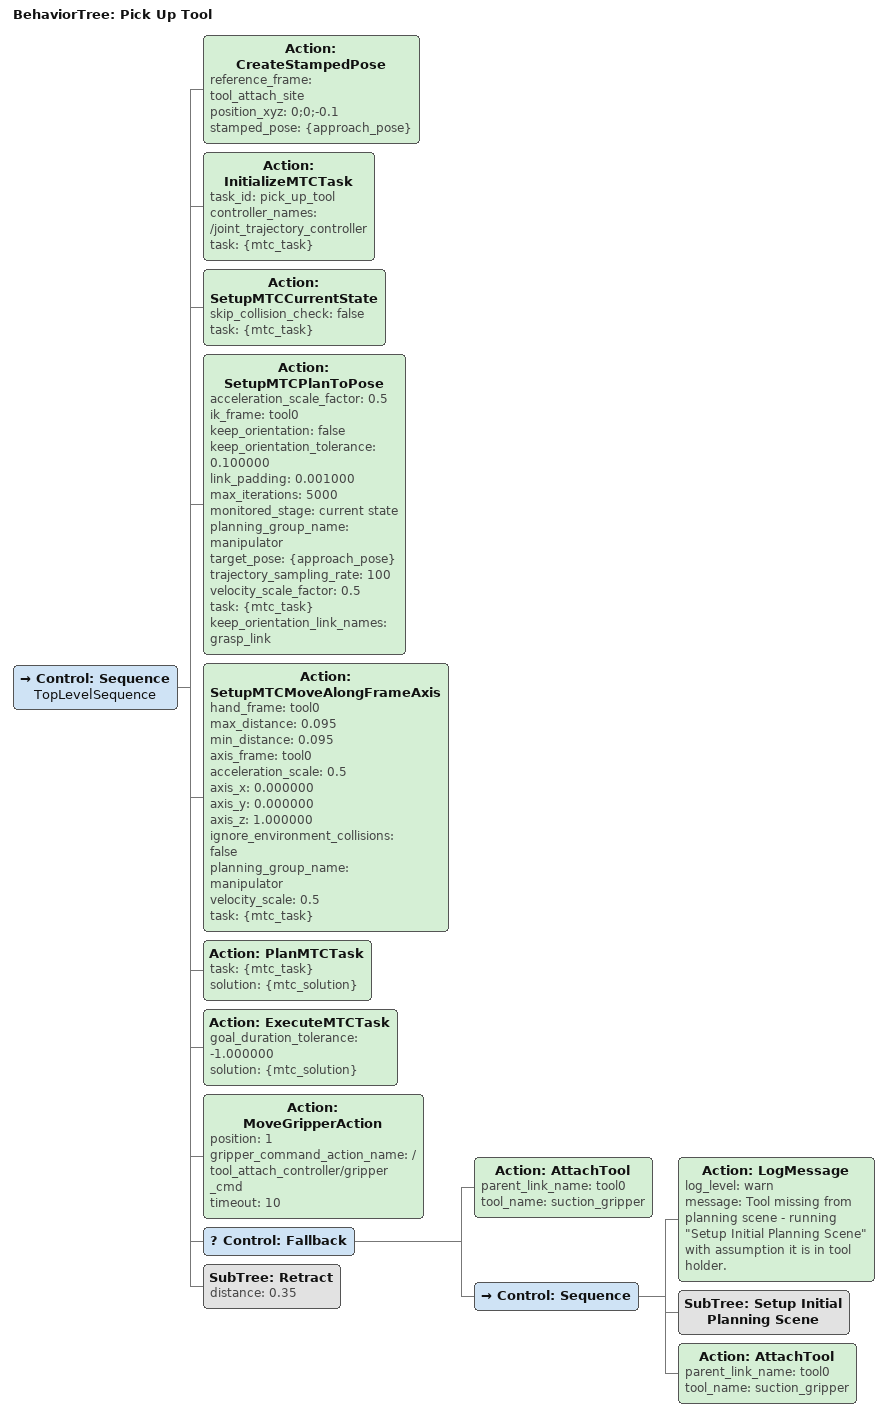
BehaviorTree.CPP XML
<?xml version="1.0" encoding="utf-8" ?>
<root BTCPP_format="4" main_tree_to_execute="Pick Up Tool">
  <BehaviorTree ID="Pick Up Tool">
    <Control ID="Sequence" name="TopLevelSequence">
      <Action
        ID="CreateStampedPose"
        reference_frame="tool_attach_site"
        position_xyz="0;0;-0.1"
        stamped_pose="{approach_pose}"
      />
      <Action
        ID="InitializeMTCTask"
        task_id="pick_up_tool"
        controller_names="/joint_trajectory_controller"
        task="{mtc_task}"
      />
      <Action
        ID="SetupMTCCurrentState"
        skip_collision_check="false"
        task="{mtc_task}"
      />
      <Action
        ID="SetupMTCPlanToPose"
        acceleration_scale_factor="0.5"
        ik_frame="tool0"
        keep_orientation="false"
        keep_orientation_tolerance="0.100000"
        link_padding="0.001000"
        max_iterations="5000"
        monitored_stage="current state"
        planning_group_name="manipulator"
        target_pose="{approach_pose}"
        trajectory_sampling_rate="100"
        velocity_scale_factor="0.5"
        task="{mtc_task}"
        keep_orientation_link_names="grasp_link"
      />
      <Action
        ID="SetupMTCMoveAlongFrameAxis"
        hand_frame="tool0"
        max_distance="0.095"
        min_distance="0.095"
        axis_frame="tool0"
        acceleration_scale="0.5"
        axis_x="0.000000"
        axis_y="0.000000"
        axis_z="1.000000"
        ignore_environment_collisions="false"
        planning_group_name="manipulator"
        velocity_scale="0.5"
        task="{mtc_task}"
      />
      <Action ID="PlanMTCTask" task="{mtc_task}" solution="{mtc_solution}" />
      <Action
        ID="ExecuteMTCTask"
        goal_duration_tolerance="-1.000000"
        solution="{mtc_solution}"
      />
      <Action
        ID="MoveGripperAction"
        position="1"
        gripper_command_action_name="/tool_attach_controller/gripper_cmd"
        timeout="10"
      />
      <Control ID="Fallback">
        <Action
          ID="AttachTool"
          parent_link_name="tool0"
          tool_name="suction_gripper"
        />
        <Control ID="Sequence">
          <Action
            ID="LogMessage"
            log_level="warn"
            message="Tool missing from planning scene - running &quot;Setup Initial Planning Scene&quot; with assumption it is in tool holder."
          />
          <SubTree ID="Setup Initial Planning Scene" />
          <Action
            ID="AttachTool"
            parent_link_name="tool0"
            tool_name="suction_gripper"
          />
        </Control>
      </Control>
      <SubTree ID="Retract" distance="0.35" />
    </Control>
  </BehaviorTree>
</root>
